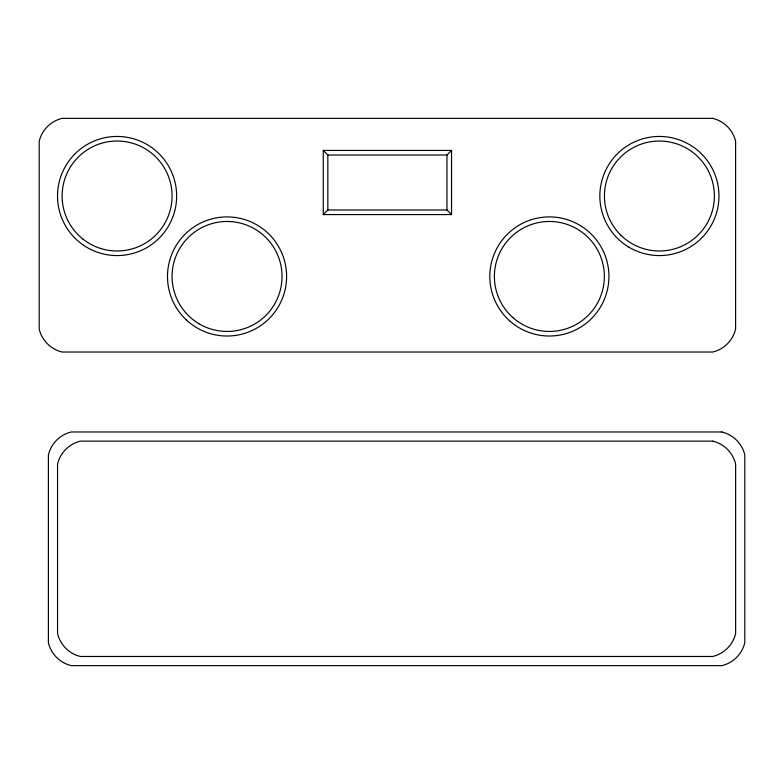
<?xml version="1.0" encoding="UTF-8"?>
<svg xmlns="http://www.w3.org/2000/svg" width="784" height="784" viewBox="0 0 784 784"><rect width="100%" height="100%" fill="white"/><g stroke="black" fill="none" stroke-linecap="round" stroke-linejoin="round"><path stroke-width="1.18" d="M323.263 214.571L327.839 209.994L446.968 209.994L451.545 214.571L451.545 150.43L323.263 150.43L323.263 214.571L451.545 214.571M323.263 150.43L327.839 155.007L446.968 155.007L451.545 150.43M446.968 155.007L446.968 209.994M327.839 155.007L327.839 209.994M712.705 118.355L62.112 118.355A30.929 30.929 0 0 0 39.2 141.267L39.2 329.113A30.929 30.929 0 0 0 62.112 352.026L712.705 352.026A30.929 30.929 0 0 0 735.608 329.113L735.608 141.267A30.929 30.929 0 0 0 712.705 118.355M721.888 431.974L71.295 431.974A30.929 30.929 0 0 0 48.392 454.887L48.392 642.733A30.929 30.929 0 0 0 71.295 665.645L721.888 665.645A30.929 30.929 0 0 0 744.8 642.733L744.8 454.887A30.929 30.929 0 0 0 721.888 431.974M712.725 441.137L80.458 441.137A30.929 30.929 0 0 0 57.555 464.05L57.555 633.57A30.929 30.929 0 0 0 80.458 656.482L712.725 656.482A30.929 30.929 0 0 0 735.637 633.57L735.637 464.05A30.929 30.929 0 0 0 712.725 441.137M621.144 235.494A54.978 54.978 0 0 0 712.725 209.406A54.978 54.978 0 0 0 644.34 143.139A54.978 54.978 0 0 0 621.144 235.494M512.912 317.618A54.978 54.978 0 0 0 603.239 287.454A54.978 54.978 0 0 0 531.954 224.312A54.978 54.978 0 0 0 512.912 317.618M198.813 323.635A54.978 54.978 0 0 0 282.024 277.32A54.978 54.978 0 0 0 200.312 228.418A54.978 54.978 0 0 0 198.813 323.635M83.094 239.218A54.978 54.978 0 0 0 171.51 203.85A54.978 54.978 0 0 0 96.667 144.962A54.978 54.978 0 0 0 83.094 239.218M83.516 245.216A59.564 59.564 0 0 0 176.478 200.479A59.564 59.564 0 0 0 91.267 142.335A59.564 59.564 0 0 0 83.516 245.216M186.288 319.892A59.564 59.564 0 0 0 285.043 290.041A59.564 59.564 0 0 0 209.808 219.451A59.564 59.564 0 0 0 186.288 319.892M629.033 247.244A59.564 59.564 0 0 0 718.967 196.696A59.564 59.564 0 0 0 630.218 144.089A59.564 59.564 0 0 0 629.033 247.244M509.659 320.852A59.564 59.564 0 0 0 607.669 288.659A59.564 59.564 0 0 0 530.788 219.873A59.564 59.564 0 0 0 509.659 320.852"/></g></svg>
